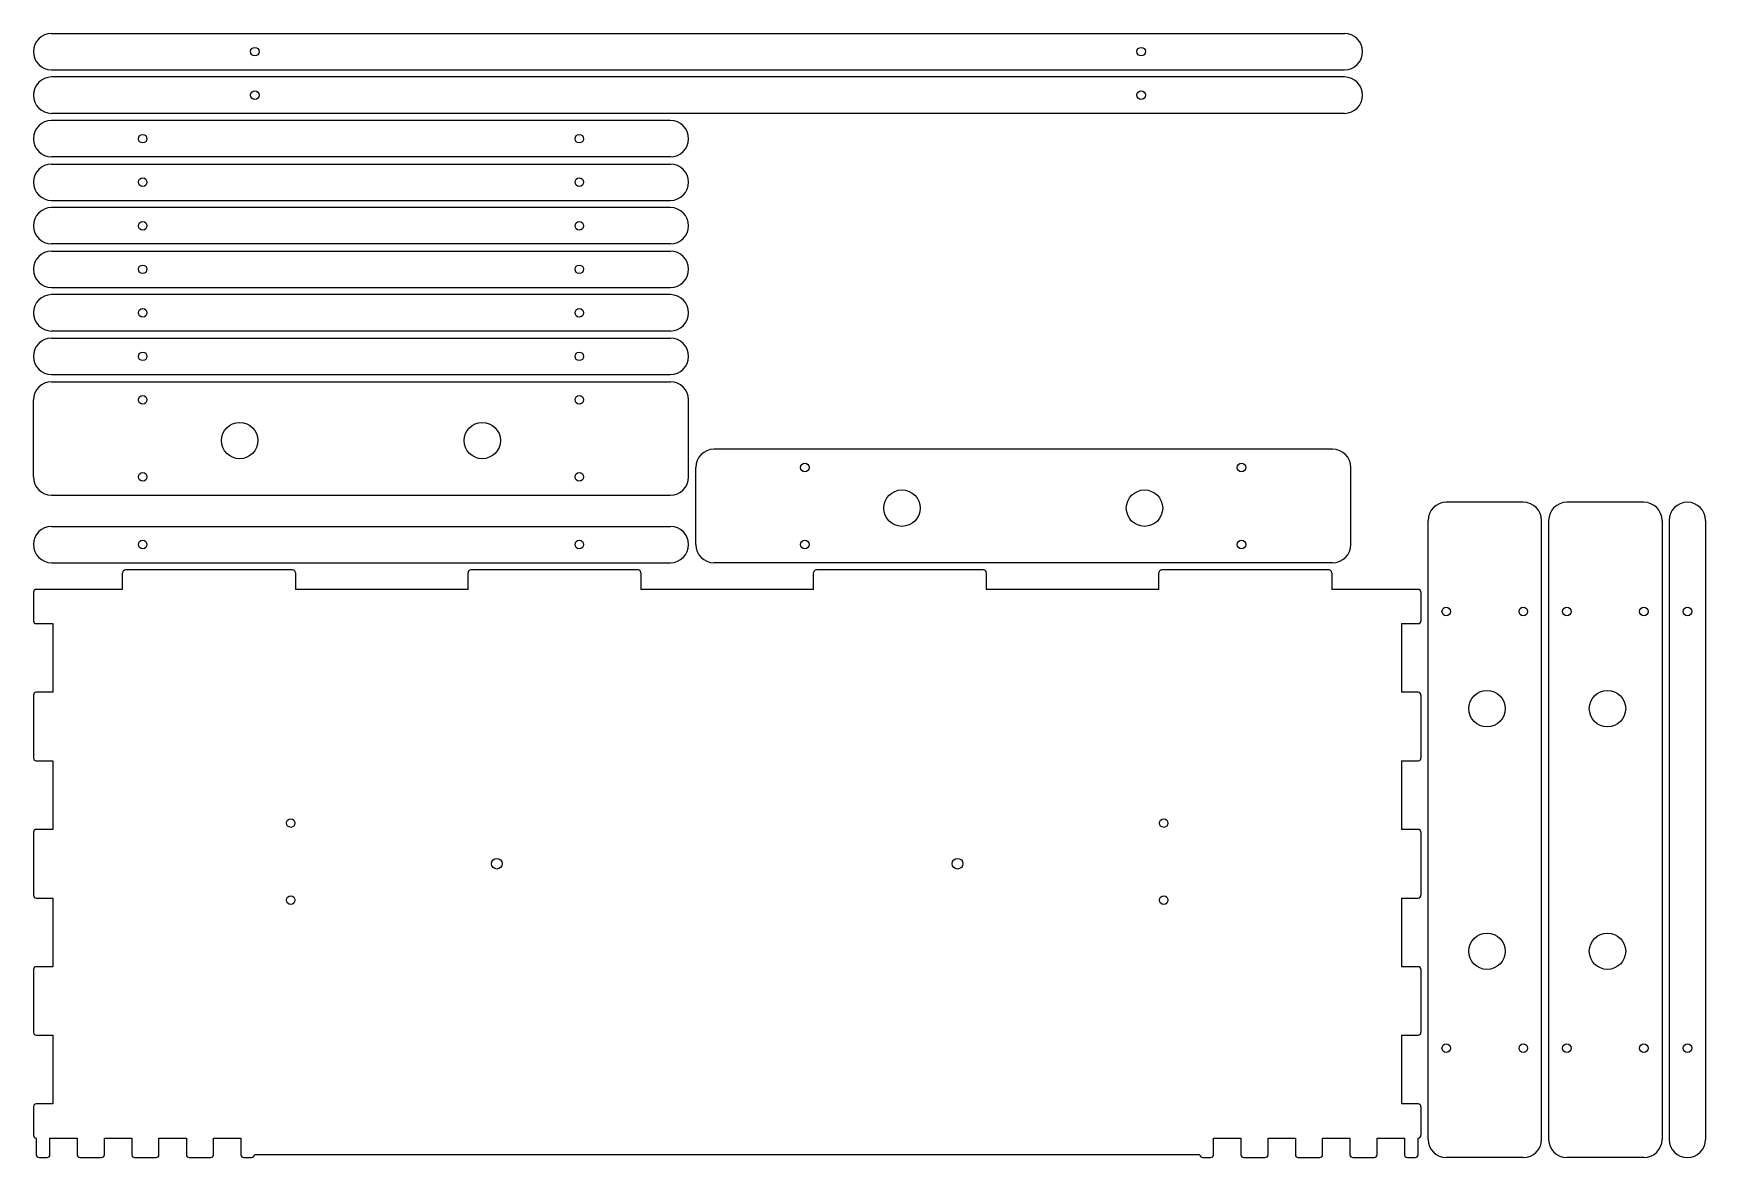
# Model space of a CAD drawing. Header units: millimetres. Extents: x 0 to 1168, y 0 to 785.
import ezdxf

# ---------------------------------------------------------------- set-up
doc = ezdxf.new("R2010")
doc.units = ezdxf.units.MM
doc.layers.add('SheetCutProfiles', color=7, linetype='CONTINUOUS')

msp = doc.modelspace()

# ---------------------------------------------------------------- linework, layer by layer
at = {"layer": 'SheetCutProfiles'}
for p, q in [((12.7, 785), (915.7, 785)), ((12.7, 759.6), (915.7, 759.6)), ((915.7, 754.6), (12.7, 754.6)), ((915.7, 729.2), (12.7, 729.2)), ((444.9, 724.2), (12.7, 724.2)), ((444.9, 698.8), (12.7, 698.8)), ((12.7, 693.8), (444.9, 693.8)), ((12.7, 668.4), (444.9, 668.4)), ((444.9, 663.4), (12.7, 663.4)), ((444.9, 638), (12.7, 638)), ((12.7, 633), (444.9, 633)), ((12.7, 607.6), (444.9, 607.6)), ((444.9, 602.6), (12.7, 602.6)), ((444.9, 577.2), (12.7, 577.2)), ((12.7, 572.2), (444.9, 572.2)), ((12.7, 546.8), (444.9, 546.8)), ((12.7, 541.8), (444.9, 541.8)), ((0, 475.3), (0, 529.1)), ((457.6, 475.3), (457.6, 529.1)), ((907.5, 494.6), (475.3, 494.6)), ((462.6, 428.1), (462.6, 481.9)), ((920.2, 428.1), (920.2, 481.9)), ((12.7, 462.6), (444.9, 462.6)), ((1040.7, 457.6), (986.9, 457.6)), ((1124.9, 457.6), (1071.1, 457.6)), ((974.2, 12.7), (974.2, 444.9)), ((1053.4, 12.7), (1053.4, 444.9)), ((1058.4, 444.9), (1058.4, 12.7)), ((1137.6, 444.9), (1137.6, 12.7)), ((1142.6, 444.9), (1142.6, 12.7)), ((1168, 444.9), (1168, 12.7)), ((12.7, 440.8), (444.9, 440.8)), ((12.7, 415.4), (444.9, 415.4)), ((181, 410.4), (64.3, 410.4)), ((422.3, 410.4), (305.6, 410.4)), ((907.5, 415.4), (475.3, 415.4)), ((663.6, 410.4), (546.9, 410.4)), ((904.9, 410.4), (788.2, 410.4)), ((62.3, 396.8), (62.3, 408.4)), ((183, 408.4), (183, 396.8)), ((303.6, 396.8), (303.6, 408.4)), ((424.3, 408.4), (424.3, 396.8)), ((544.9, 396.8), (544.9, 408.4)), ((665.6, 408.4), (665.6, 396.8)), ((786.2, 396.8), (786.2, 408.4)), ((906.9, 408.4), (906.9, 396.8)), ((0, 394.8), (0, 374.9)), ((62.3, 396.8), (2, 396.8)), ((303.6, 396.8), (183, 396.8)), ((544.9, 396.8), (424.3, 396.8)), ((786.2, 396.8), (665.6, 396.8)), ((967.2, 396.8), (906.9, 396.8)), ((969.2, 394.8), (969.2, 374.9)), ((2, 372.9), (13.6, 372.9)), ((13.6, 372.9), (13.6, 324.9)), ((955.6, 372.9), (967.2, 372.9)), ((955.6, 372.9), (955.6, 324.9)), ((0, 322.9), (0, 279.1)), ((13.6, 324.9), (2, 324.9)), ((967.2, 324.9), (955.6, 324.9)), ((969.2, 322.9), (969.2, 279.1)), ((2, 277.1), (13.6, 277.1)), ((13.6, 277.1), (13.6, 229.2)), ((955.6, 277.1), (967.2, 277.1)), ((955.6, 277.1), (955.6, 229.2)), ((0, 227.2), (0, 183.2)), ((13.6, 229.2), (2, 229.2)), ((967.2, 229.2), (955.6, 229.2)), ((969.2, 227.2), (969.2, 183.2)), ((2, 181.2), (13.6, 181.2)), ((13.6, 181.2), (13.6, 133.3)), ((955.6, 181.2), (967.2, 181.2)), ((955.6, 181.2), (955.6, 133.3)), ((0, 131.3), (0, 87.5)), ((13.6, 133.3), (2, 133.3)), ((967.2, 133.3), (955.6, 133.3)), ((969.2, 131.3), (969.2, 87.5)), ((2, 85.5), (13.6, 85.5)), ((13.6, 85.5), (13.6, 37.5)), ((955.6, 85.5), (967.2, 85.5)), ((955.6, 85.5), (955.6, 37.5)), ((0, 35.5), (0, 15.6)), ((13.6, 37.5), (2, 37.5)), ((967.2, 37.5), (955.6, 37.5)), ((969.2, 35.5), (969.2, 15.6)), ((2, 13.6), (2, 2)), ((11.5, 13.6), (30.6, 13.6)), ((11.5, 2), (11.5, 13.6)), ((30.6, 13.6), (30.6, 2)), ((49.6, 13.6), (68.7, 13.6)), ((49.6, 2), (49.6, 13.6)), ((68.7, 13.6), (68.7, 2)), ((87.7, 13.6), (106.8, 13.6)), ((87.7, 2), (87.7, 13.6)), ((106.8, 13.6), (106.8, 2)), ((125.8, 13.6), (144.9, 13.6)), ((125.8, 2), (125.8, 13.6)), ((144.9, 13.6), (144.9, 2)), ((824.3, 13.6), (843.4, 13.6)), ((824.3, 2), (824.3, 13.6)), ((843.4, 13.6), (843.4, 2)), ((862.4, 13.6), (881.5, 13.6)), ((862.4, 2), (862.4, 13.6)), ((881.5, 13.6), (881.5, 2)), ((900.5, 13.6), (919.6, 13.6)), ((900.5, 2), (900.5, 13.6)), ((919.6, 13.6), (919.6, 2)), ((938.6, 13.6), (957.7, 13.6)), ((938.6, 2), (938.6, 13.6)), ((957.7, 13.6), (957.7, 2)), ((967.2, 2), (967.2, 13.6)), ((4, 0), (9.5, 0)), ((32.6, 0), (47.6, 0)), ((70.7, 0), (85.7, 0)), ((108.8, 0), (123.8, 0)), ((146.9, 0), (152.4, 0)), ((814.8, 2), (154.4, 2)), ((816.8, 0), (822.3, 0)), ((845.4, 0), (860.4, 0)), ((883.5, 0), (898.5, 0)), ((921.6, 0), (936.6, 0)), ((959.7, 0), (965.2, 0)), ((1040.7, 0), (986.9, 0)), ((1124.9, 0), (1071.1, 0))]:
    msp.add_line(p, q, dxfattribs=at)
for centre, radius in [((154.7, 772.3), 3), ((773.7, 772.3), 3), ((154.7, 741.9), 3), ((773.7, 741.9), 3), ((76.3, 711.5), 3), ((381.3, 711.5), 3), ((76.3, 681.1), 3), ((381.3, 681.1), 3), ((76.3, 650.7), 3), ((381.3, 650.7), 3), ((76.3, 620.3), 3), ((381.3, 620.3), 3), ((76.3, 589.9), 3), ((381.3, 589.9), 3), ((76.3, 559.5), 3), ((381.3, 559.5), 3), ((76.3, 529.1), 3), ((381.3, 529.1), 3), ((144.1, 500.7), 12.7), ((313.5, 500.7), 12.7), ((538.9, 481.9), 3), ((843.9, 481.9), 3), ((76.3, 475.3), 3), ((381.3, 475.3), 3), ((606.7, 453.5), 12.7), ((776.1, 453.5), 12.7), ((76.3, 428.1), 3), ((381.3, 428.1), 3), ((538.9, 428.1), 3), ((843.9, 428.1), 3), ((986.9, 381.3), 3), ((1040.7, 381.3), 3), ((1071.1, 381.3), 3), ((1124.9, 381.3), 3), ((1155.3, 381.3), 3), ((1015.3, 313.5), 12.7), ((1099.5, 313.5), 12.7), ((179.7, 233.6), 3), ((789.5, 233.6), 3), ((323.7, 205.2), 3.75), ((645.5, 205.2), 3.75), ((179.7, 179.8), 3), ((789.5, 179.8), 3), ((1015.3, 144.1), 12.7), ((1099.5, 144.1), 12.7), ((986.9, 76.3), 3), ((1040.7, 76.3), 3), ((1071.1, 76.3), 3), ((1124.9, 76.3), 3), ((1155.3, 76.3), 3)]:
    msp.add_circle(centre, radius, dxfattribs=at)
for centre, radius, start, end in [((12.7, 772.3), 12.7, 90, -90), ((915.7, 772.3), 12.7, -90, 90), ((12.7, 741.9), 12.7, 90, -90), ((915.7, 741.9), 12.7, -90, 90), ((12.7, 711.5), 12.7, 90, -90), ((444.9, 711.5), 12.7, -90, 90), ((12.7, 681.1), 12.7, 90, -90), ((444.9, 681.1), 12.7, -90, 90), ((12.7, 650.7), 12.7, 90, -90), ((444.9, 650.7), 12.7, -90, 90), ((12.7, 620.3), 12.7, 90, -90), ((444.9, 620.3), 12.7, -90, 90), ((12.7, 589.9), 12.7, 90, -90), ((444.9, 589.9), 12.7, -90, 90), ((12.7, 559.5), 12.7, 90, -90), ((444.9, 559.5), 12.7, -90, 90), ((12.7, 529.1), 12.7, 90, 180), ((444.9, 529.1), 12.7, 0, 90), ((475.3, 481.9), 12.7, 90, 180), ((907.5, 481.9), 12.7, 0, 90), ((12.7, 475.3), 12.7, 180, -90), ((444.9, 475.3), 12.7, -90, 0), ((986.9, 444.9), 12.7, 90, 180), ((1040.7, 444.9), 12.7, 0, 90), ((1071.1, 444.9), 12.7, 90, 180), ((1124.9, 444.9), 12.7, 0, 90), ((1155.3, 444.9), 12.7, 0, 180), ((12.7, 428.1), 12.7, 90, -90), ((444.9, 428.1), 12.7, -90, 90), ((475.3, 428.1), 12.7, 180, -90), ((907.5, 428.1), 12.7, -90, 0), ((64.3, 408.4), 2, 90, 180), ((181, 408.4), 2, 0, 90), ((305.6, 408.4), 2, 90, 180), ((422.3, 408.4), 2, 0, 90), ((546.9, 408.4), 2, 90, 180), ((663.6, 408.4), 2, 0, 90), ((788.2, 408.4), 2, 90, 180), ((904.9, 408.4), 2, 0, 90), ((2, 394.8), 2, 90, 180), ((967.2, 394.8), 2, 0, 90), ((2, 374.9), 2, 180, -90), ((967.2, 374.9), 2, -90, 0), ((2, 322.9), 2, 90, 180), ((967.2, 322.9), 2, 0, 90), ((2, 279.1), 2, 180, -90), ((967.2, 279.1), 2, -90, 0), ((2, 227.2), 2, 90, 180), ((967.2, 227.2), 2, 0, 90), ((2, 183.2), 2, 180, -90), ((967.2, 183.2), 2, -90, 0), ((2, 131.3), 2, 90, 180), ((967.2, 131.3), 2, 0, 90), ((2, 87.5), 2, 180, -90), ((967.2, 87.5), 2, -90, 0), ((2, 35.5), 2, 90, 180), ((967.2, 35.5), 2, 0, 90), ((2, 15.6), 2, 180, -90), ((967.2, 15.6), 2, -90, 0), ((986.9, 12.7), 12.7, 180, -90), ((1040.7, 12.7), 12.7, -90, 0), ((1071.1, 12.7), 12.7, 180, -90), ((1124.9, 12.7), 12.7, -90, 0), ((1155.3, 12.7), 12.7, 180, 0), ((4, 2), 2, -180, -90), ((9.5, 2), 2, -90, 0), ((32.6, 2), 2, -180, -90), ((47.6, 2), 2, -90, 0), ((70.7, 2), 2, -180, -90), ((85.7, 2), 2, -90, 0), ((108.8, 2), 2, -180, -90), ((123.8, 2), 2, -90, 0), ((146.9, 2), 2, -180, -90), ((152.4, 2), 2, -90, 0), ((816.8, 2), 2, -180, -90), ((822.3, 2), 2, -90, 0), ((845.4, 2), 2, -180, -90), ((860.4, 2), 2, -90, 0), ((883.5, 2), 2, -180, -90), ((898.5, 2), 2, -90, 0), ((921.6, 2), 2, -180, -90), ((936.6, 2), 2, -90, 0), ((959.7, 2), 2, -180, -90), ((965.2, 2), 2, -90, 0)]:
    msp.add_arc(centre, radius, start, end, dxfattribs=at)

doc.saveas('drawing.dxf')
